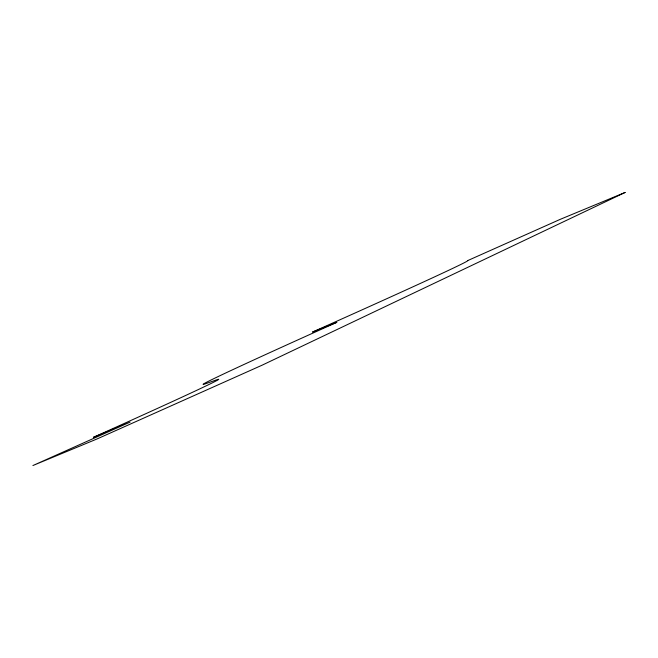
<?xml version="1.0" encoding="UTF-8"?>
<svg xmlns="http://www.w3.org/2000/svg" width="658" height="658" viewBox="0 0 658 658"><rect width="100%" height="100%" fill="white"/><g stroke="black" fill="none" stroke-linecap="round" stroke-linejoin="round"><path stroke-width="0.99" d="M625.1 192.457L262.106 365.19L97.129 438.919L32.9 465.543L130.111 422.099L93.411 437.315A277.635 2.903 -23.8 0 0 216.128 380.011L205.847 383.63A313.315 3.282 -23.8 0 1 336.888 322.313L312.525 332.043A275.373 2.887 -23.8 0 0 467.608 260.634L560.213 219.353L625.1 192.457"/></g></svg>
